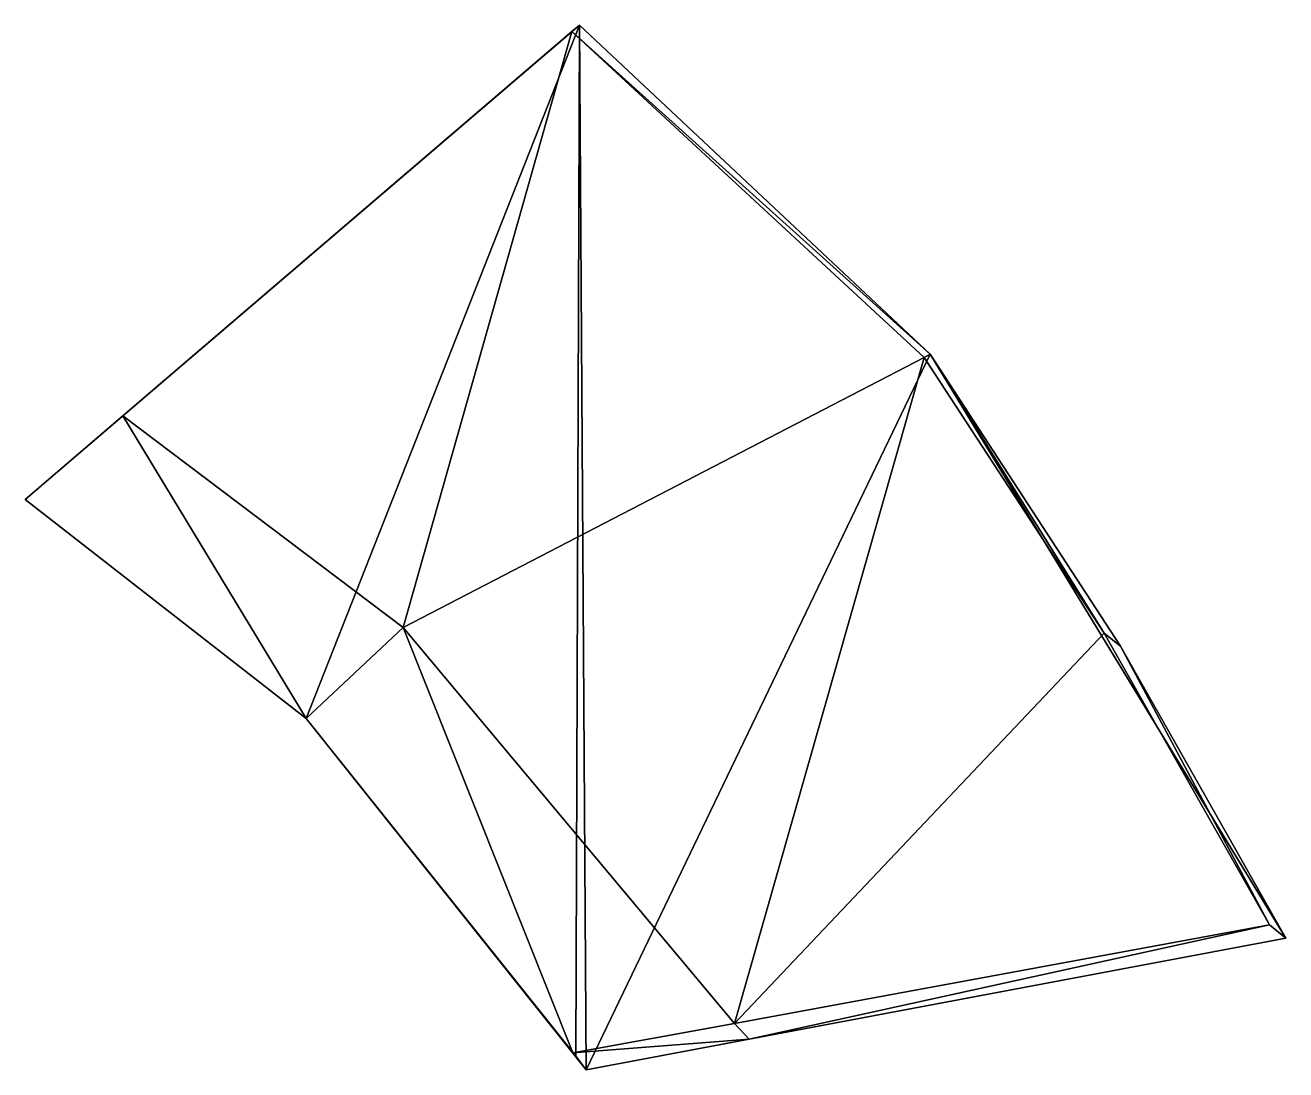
# Model space of a CAD drawing. Extents: x 466 to 678, y 225 to 401.
import ezdxf

# ---------------------------------------------------------------- set-up
doc = ezdxf.new("R2010")
doc.units = 0
doc.layers.get('0').update_dxf_attribs({"color": 13, "linetype": 'CONTINUOUS'})

msp = doc.modelspace()

# ---------------------------------------------------------------- linework, layer by layer
for p, q in [((465.91, 320.79, 132.64), (559.16, 400.6, 10)), ((559.16, 400.6, 10), (465.91, 320.79, 10)), ((465.91, 320.79, 132.64), (559.16, 400.6, 38.02)), ((465.91, 320.79, 132.64), (557.91, 399.53, 41.65)), ((557.91, 399.53, 41.65), (482.34, 334.85, 132.01)), ((559.16, 400.6, 10), (513.17, 283.91, 10)), ((557.91, 399.53, 41.65), (529.48, 299.24, 126.16)), ((559.16, 400.6, 38.02), (557.91, 399.53, 41.65)), ((617.17, 344.69, 34.78), (557.91, 399.53, 41.65)), ((557.91, 399.53, 41.65), (618.16, 345.22, 31.08)), ((559.16, 400.6, 10), (558.54, 227.09, 10)), ((618.16, 345.22, 31.08), (559.16, 400.6, 38.02)), ((559.16, 400.6, 38.02), (618.16, 345.22, 10)), ((618.16, 345.22, 10), (559.16, 400.6, 10)), ((559.16, 400.6, 10), (559.16, 400.6, 38.02)), ((559.16, 400.6, 10), (560.3, 224.81, 10)), ((529.48, 299.24, 126.16), (617.17, 344.69, 34.78)), ((618.16, 345.22, 10), (560.3, 224.81, 10)), ((617.17, 344.69, 34.78), (585.23, 232.6, 108.71)), ((618.16, 345.22, 31.08), (617.17, 344.69, 34.78)), ((617.17, 344.69, 34.78), (647.43, 298.3, 25.54)), ((618.16, 345.22, 31.08), (647.43, 298.3, 25.54)), ((650.18, 296.08, 21.18), (618.16, 345.22, 31.08)), ((618.16, 345.22, 31.08), (618.16, 345.22, 10)), ((618.16, 345.22, 10), (650.18, 296.08, 21.18)), ((650.18, 296.08, 10), (618.16, 345.22, 10)), ((618.16, 345.22, 10), (678.01, 246.98, 10)), ((482.34, 334.85, 132.01), (465.91, 320.79, 132.64)), ((513.17, 283.91, 127.05), (482.34, 334.85, 132.01)), ((529.48, 299.24, 126.16), (482.34, 334.85, 132.01)), ((465.91, 320.79, 132.64), (513.17, 283.91, 127.05)), ((513.17, 283.91, 127.05), (465.91, 320.79, 10)), ((465.91, 320.79, 10), (513.17, 283.91, 10)), ((465.91, 320.79, 132.64), (465.91, 320.79, 10)), ((513.17, 283.91, 127.05), (529.48, 299.24, 126.16)), ((558.04, 227.64, 115.65), (529.48, 299.24, 126.16)), ((585.23, 232.6, 108.71), (529.48, 299.24, 126.16)), ((647.43, 298.3, 25.54), (585.23, 232.6, 108.71)), ((675.26, 249.19, 14.36), (647.43, 298.3, 25.54)), ((647.43, 298.3, 25.54), (650.18, 296.08, 21.18)), ((650.18, 296.08, 21.18), (678.01, 246.98, 10)), ((678.01, 246.98, 10), (650.18, 296.08, 10)), ((650.18, 296.08, 10), (650.18, 296.08, 21.18)), ((650.18, 296.08, 21.18), (675.26, 249.19, 14.36)), ((513.17, 283.91, 10), (513.17, 283.91, 127.05)), ((513.17, 283.91, 127.05), (558.04, 227.64, 115.65)), ((560.3, 224.81, 10), (513.17, 283.91, 10)), ((513.17, 283.91, 10), (558.54, 227.09, 10)), ((558.04, 227.64, 115.65), (513.17, 283.91, 10)), ((585.23, 232.6, 108.71), (675.26, 249.19, 14.36)), ((675.26, 249.19, 14.36), (587.73, 229.97, 105.25)), ((678.01, 246.98, 10), (675.26, 249.19, 14.36)), ((678.01, 246.98, 10), (560.3, 224.81, 10)), ((587.73, 229.97, 105.25), (678.01, 246.98, 10)), ((558.04, 227.64, 115.65), (585.23, 232.6, 108.71)), ((585.23, 232.6, 108.71), (587.73, 229.97, 105.25)), ((558.04, 227.64, 115.65), (587.73, 229.97, 105.25)), ((587.73, 229.97, 105.25), (560.3, 224.81, 10)), ((587.73, 229.97, 105.25), (560.3, 224.81, 112.08)), ((558.04, 227.64, 115.65), (560.3, 224.81, 10)), ((560.3, 224.81, 112.08), (558.04, 227.64, 115.65)), ((558.54, 227.09, 10), (560.3, 224.81, 10)), ((560.3, 224.81, 10), (560.3, 224.81, 112.08))]:
    msp.add_line(p, q)

# ---------------------------------------------------------------- meshes
mesh = msp.add_polyface()
corners = [(465.91, 320.79, 132.64), (559.16, 400.6, 10), (465.91, 320.79, 10)]
mesh.append_faces([[corners[k] for k in face] for face in [(0, 1, 2)]])
mesh = msp.add_polyface()
corners = [(465.91, 320.79, 132.64), (559.16, 400.6, 38.02), (559.16, 400.6, 10)]
mesh.append_faces([[corners[k] for k in face] for face in [(0, 1, 2)]])
mesh = msp.add_polyface()
corners = [(465.91, 320.79, 132.64), (557.91, 399.53, 41.65), (559.16, 400.6, 38.02)]
mesh.append_faces([[corners[k] for k in face] for face in [(0, 1, 2)]])
mesh = msp.add_polyface()
corners = [(559.16, 400.6, 10), (513.17, 283.91, 10), (465.91, 320.79, 10)]
mesh.append_faces([[corners[k] for k in face] for face in [(0, 1, 2)]])
mesh = msp.add_polyface()
corners = [(465.91, 320.79, 132.64), (482.34, 334.85, 132.01), (557.91, 399.53, 41.65)]
mesh.append_faces([[corners[k] for k in face] for face in [(0, 1, 2)]])
mesh = msp.add_polyface()
corners = [(557.91, 399.53, 41.65), (482.34, 334.85, 132.01), (529.48, 299.24, 126.16)]
mesh.append_faces([[corners[k] for k in face] for face in [(0, 1, 2)]])
mesh = msp.add_polyface()
corners = [(559.16, 400.6, 10), (558.54, 227.09, 10), (513.17, 283.91, 10)]
mesh.append_faces([[corners[k] for k in face] for face in [(0, 1, 2)]])
mesh = msp.add_polyface()
corners = [(617.17, 344.69, 34.78), (557.91, 399.53, 41.65), (529.48, 299.24, 126.16)]
mesh.append_faces([[corners[k] for k in face] for face in [(0, 1, 2)]])
mesh = msp.add_polyface()
corners = [(559.16, 400.6, 38.02), (557.91, 399.53, 41.65), (618.16, 345.22, 31.08)]
mesh.append_faces([[corners[k] for k in face] for face in [(0, 1, 2)]])
mesh = msp.add_polyface()
corners = [(557.91, 399.53, 41.65), (617.17, 344.69, 34.78), (618.16, 345.22, 31.08)]
mesh.append_faces([[corners[k] for k in face] for face in [(0, 1, 2)]])
mesh = msp.add_polyface()
corners = [(560.3, 224.81, 10), (558.54, 227.09, 10), (559.16, 400.6, 10)]
mesh.append_faces([[corners[k] for k in face] for face in [(0, 1, 2)]])
mesh = msp.add_polyface()
corners = [(559.16, 400.6, 38.02), (618.16, 345.22, 10), (559.16, 400.6, 10)]
mesh.append_faces([[corners[k] for k in face] for face in [(0, 1, 2)]])
mesh = msp.add_polyface()
corners = [(559.16, 400.6, 38.02), (618.16, 345.22, 31.08), (618.16, 345.22, 10)]
mesh.append_faces([[corners[k] for k in face] for face in [(0, 1, 2)]])
mesh = msp.add_polyface()
corners = [(618.16, 345.22, 10), (560.3, 224.81, 10), (559.16, 400.6, 10)]
mesh.append_faces([[corners[k] for k in face] for face in [(0, 1, 2)]])
mesh = msp.add_polyface()
corners = [(617.17, 344.69, 34.78), (529.48, 299.24, 126.16), (585.23, 232.6, 108.71)]
mesh.append_faces([[corners[k] for k in face] for face in [(0, 1, 2)]])
mesh = msp.add_polyface()
corners = [(678.01, 246.98, 10), (560.3, 224.81, 10), (618.16, 345.22, 10)]
mesh.append_faces([[corners[k] for k in face] for face in [(0, 1, 2)]])
mesh = msp.add_polyface()
corners = [(647.43, 298.3, 25.54), (617.17, 344.69, 34.78), (585.23, 232.6, 108.71)]
mesh.append_faces([[corners[k] for k in face] for face in [(0, 1, 2)]])
mesh = msp.add_polyface()
corners = [(618.16, 345.22, 31.08), (617.17, 344.69, 34.78), (647.43, 298.3, 25.54)]
mesh.append_faces([[corners[k] for k in face] for face in [(0, 1, 2)]])
mesh = msp.add_polyface()
corners = [(618.16, 345.22, 31.08), (647.43, 298.3, 25.54), (650.18, 296.08, 21.18)]
mesh.append_faces([[corners[k] for k in face] for face in [(0, 1, 2)]])
mesh = msp.add_polyface()
corners = [(618.16, 345.22, 10), (650.18, 296.08, 21.18), (650.18, 296.08, 10)]
mesh.append_faces([[corners[k] for k in face] for face in [(0, 1, 2)]])
mesh = msp.add_polyface()
corners = [(618.16, 345.22, 31.08), (650.18, 296.08, 21.18), (618.16, 345.22, 10)]
mesh.append_faces([[corners[k] for k in face] for face in [(0, 1, 2)]])
mesh = msp.add_polyface()
corners = [(678.01, 246.98, 10), (618.16, 345.22, 10), (650.18, 296.08, 10)]
mesh.append_faces([[corners[k] for k in face] for face in [(0, 1, 2)]])
mesh = msp.add_polyface()
corners = [(513.17, 283.91, 127.05), (482.34, 334.85, 132.01), (465.91, 320.79, 132.64)]
mesh.append_faces([[corners[k] for k in face] for face in [(0, 1, 2)]])
mesh = msp.add_polyface()
corners = [(529.48, 299.24, 126.16), (482.34, 334.85, 132.01), (513.17, 283.91, 127.05)]
mesh.append_faces([[corners[k] for k in face] for face in [(0, 1, 2)]])
mesh = msp.add_polyface()
corners = [(513.17, 283.91, 127.05), (465.91, 320.79, 10), (513.17, 283.91, 10)]
mesh.append_faces([[corners[k] for k in face] for face in [(0, 1, 2)]])
mesh = msp.add_polyface()
corners = [(465.91, 320.79, 132.64), (465.91, 320.79, 10), (513.17, 283.91, 127.05)]
mesh.append_faces([[corners[k] for k in face] for face in [(0, 1, 2)]])
mesh = msp.add_polyface()
corners = [(558.04, 227.64, 115.65), (529.48, 299.24, 126.16), (513.17, 283.91, 127.05)]
mesh.append_faces([[corners[k] for k in face] for face in [(0, 1, 2)]])
mesh = msp.add_polyface()
corners = [(585.23, 232.6, 108.71), (529.48, 299.24, 126.16), (558.04, 227.64, 115.65)]
mesh.append_faces([[corners[k] for k in face] for face in [(0, 1, 2)]])
mesh = msp.add_polyface()
corners = [(675.26, 249.19, 14.36), (647.43, 298.3, 25.54), (585.23, 232.6, 108.71)]
mesh.append_faces([[corners[k] for k in face] for face in [(0, 1, 2)]])
mesh = msp.add_polyface()
corners = [(647.43, 298.3, 25.54), (675.26, 249.19, 14.36), (650.18, 296.08, 21.18)]
mesh.append_faces([[corners[k] for k in face] for face in [(0, 1, 2)]])
mesh = msp.add_polyface()
corners = [(650.18, 296.08, 21.18), (678.01, 246.98, 10), (650.18, 296.08, 10)]
mesh.append_faces([[corners[k] for k in face] for face in [(0, 1, 2)]])
mesh = msp.add_polyface()
corners = [(650.18, 296.08, 21.18), (675.26, 249.19, 14.36), (678.01, 246.98, 10)]
mesh.append_faces([[corners[k] for k in face] for face in [(0, 1, 2)]])
mesh = msp.add_polyface()
corners = [(560.3, 224.81, 10), (513.17, 283.91, 10), (558.54, 227.09, 10)]
mesh.append_faces([[corners[k] for k in face] for face in [(0, 1, 2)]])
mesh = msp.add_polyface()
corners = [(513.17, 283.91, 10), (560.3, 224.81, 10), (558.04, 227.64, 115.65)]
mesh.append_faces([[corners[k] for k in face] for face in [(0, 1, 2)]])
mesh = msp.add_polyface()
corners = [(513.17, 283.91, 10), (558.04, 227.64, 115.65), (513.17, 283.91, 127.05)]
mesh.append_faces([[corners[k] for k in face] for face in [(0, 1, 2)]])
mesh = msp.add_polyface()
corners = [(675.26, 249.19, 14.36), (585.23, 232.6, 108.71), (587.73, 229.97, 105.25)]
mesh.append_faces([[corners[k] for k in face] for face in [(0, 1, 2)]])
mesh = msp.add_polyface()
corners = [(675.26, 249.19, 14.36), (587.73, 229.97, 105.25), (678.01, 246.98, 10)]
mesh.append_faces([[corners[k] for k in face] for face in [(0, 1, 2)]])
mesh = msp.add_polyface()
corners = [(587.73, 229.97, 105.25), (560.3, 224.81, 10), (678.01, 246.98, 10)]
mesh.append_faces([[corners[k] for k in face] for face in [(0, 1, 2)]])
mesh = msp.add_polyface()
corners = [(587.73, 229.97, 105.25), (585.23, 232.6, 108.71), (558.04, 227.64, 115.65)]
mesh.append_faces([[corners[k] for k in face] for face in [(0, 1, 2)]])
mesh = msp.add_polyface()
corners = [(587.73, 229.97, 105.25), (558.04, 227.64, 115.65), (560.3, 224.81, 112.08)]
mesh.append_faces([[corners[k] for k in face] for face in [(0, 1, 2)]])
mesh = msp.add_polyface()
corners = [(560.3, 224.81, 112.08), (560.3, 224.81, 10), (587.73, 229.97, 105.25)]
mesh.append_faces([[corners[k] for k in face] for face in [(0, 1, 2)]])
mesh = msp.add_polyface()
corners = [(558.04, 227.64, 115.65), (560.3, 224.81, 10), (560.3, 224.81, 112.08)]
mesh.append_faces([[corners[k] for k in face] for face in [(0, 1, 2)]])

doc.saveas('drawing.dxf')
